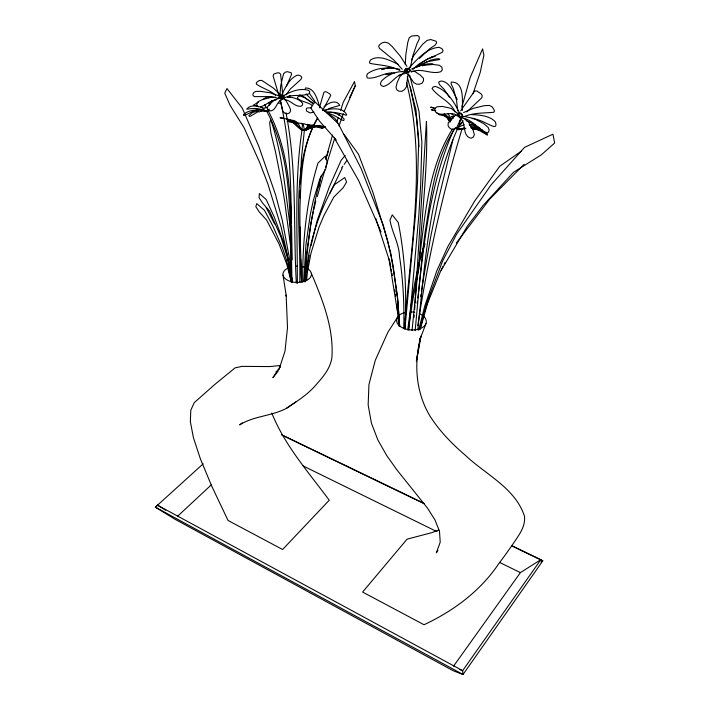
<?xml version="1.0" encoding="UTF-8"?>
<svg xmlns="http://www.w3.org/2000/svg" width="710" height="710" viewBox="0 0 710 710"><rect width="100%" height="100%" fill="white"/><g stroke="black" fill="none" stroke-linecap="round" stroke-linejoin="round"><path stroke-width="1.06" d="M299.744 282.42C301.138 228.043 289.875 167.498 317.503 117.878M302.655 281.994C302.575 241.915 306.108 201.525 317.991 163.078L325.393 156.005L327.257 162.226L325.757 168.971L319.846 178.805L313.385 200.211L310.377 213.967L305.948 244.71L303.782 281.204M297.321 283.459C297.552 232.241 294.286 180.713 302.052 129.841C306.525 132.548 305.806 126.123 309.063 124.809L309.791 125.12C303.56 125.395 302.646 119.484 301.972 129.735L304.803 130.391L312.001 126.912L313.953 126.62M299.939 197.948L300.082 190.44M300.197 184.014L301.466 157.94L304.377 130.418M403.706 328.721C404.478 304.519 403.085 280.237 399.508 256.292C399.011 243.344 391.982 232.365 389.976 220.038L392.248 214.873L398.23 222.452C405.277 257.384 406.892 293.177 404.798 328.703M462.237 110.556C462.308 101.699 464.766 81.304 451.232 82.138L451.072 83.86L453.264 88.448L456.521 100.012L457.666 110.893M405.277 64.566L405.809 54.927L407.691 42.742L409.12 37.949L411.587 36.024L417.489 35.535L419.086 36.521L419.326 38.988L416.992 43.7L412.98 55.38L410.371 67.521M408.72 330.168L418.829 215.281L420.657 184.76L421.891 142.071L418.98 111.364L409.643 75.136M419.131 265.212L419.282 263.019M419.512 259.718C421.642 213.657 428.254 167.666 426.435 121.499L415.11 303.01M414.108 317.246L414.258 315.062M414.649 309.578L414.959 305.202M304.288 281.826L306.676 253.159L310.829 223.446L313.412 211.615M404.505 327.754L404.966 322.287M405.144 320.103L405.419 316.829C411.596 239.101 426.151 159.475 406.484 82.529M305.486 281.808C307.315 247.719 317.565 214.5 334.295 184.804L344.732 177.535L346.604 181.991L343.17 187.751L333.851 196.998L323.911 215.591L318.932 227.369L310.927 253.364L307.465 272.036L306.56 280.707M304.625 281.071C307.43 245.465 311.575 209.707 321.417 175.272M404.895 329.227L415.634 213.186L417.498 182.816L418.731 140.278L415.962 109.73L407.203 76.662M417.977 271.025L412.048 330.532M418.172 268.859L418.465 265.611C425.059 219.399 427.029 169.752 452.412 129.113M415.11 330.665C418.367 297.818 420.622 264.874 425.121 232.17C431.032 196.599 434.733 158.854 455.146 128.066M417.773 329.857C425.343 262.07 428.938 191.966 457.524 128.936L455.669 127.924M268.451 97.865L268.593 96.516L267.812 96.551L262.851 99.418M418.572 291.606C424.766 236.226 431.112 179.754 454.347 128.439M305.779 279.953L306.409 274.522M306.658 272.356L307.039 269.099M307.288 266.924L309.267 255.28M407.735 330.017C411.383 300.907 415.607 271.477 424.899 243.716L423.071 248.553L421.225 257.038M305.841 280.592L306.498 275.187M306.889 271.939L307.155 269.773M307.412 267.617L307.812 264.368M417.143 303.365L417.4 301.226M417.791 298.022L418.305 293.745M408.472 329.413L412.421 302.087L419.388 265.513M420.675 296.443L420.986 294.251M421.465 290.967L421.935 287.692M417.764 325.615C427.846 259.221 442.57 193.493 461.953 129.193M420.364 338.004C413.797 364.15 415.909 392.772 430.047 416.14C439.579 431.139 452.021 443.91 465.485 455.403C485.729 474.635 515.424 488.125 524.495 516.294C525.515 525.595 520.261 533.201 515.318 540.541C509.878 548.573 504.251 556.462 498.393 564.202C480.102 591.253 453.406 610.946 424.039 624.747L362.606 592.06L407.07 539.165L431.875 532.624L438.815 530.006M420.373 337.933L416.388 361.452L420.995 336.052L420.214 338.688L426.009 323.529M422.095 286.591L430.686 236.82L437.884 201.826L452.9 139.923M310.989 245.82L317.104 220.695L329.396 186.677L341.111 160.362L345.149 155.472M313.882 209.468L315.755 200.868M318.808 186.89L320.68 178.281M406.919 71.151L407.584 68.284M405.925 72.908L406.368 71.035L409.084 69.083M284.08 95.442L283.228 98.672C291.207 93.241 301.439 97.208 309.498 93.498L309.693 91.767L308.673 90.392C300.428 87.756 291.242 91.244 284.08 95.442L283.885 96.205L279.944 95.717L280.716 85.608L283.592 73.698L285.429 72.118L287.443 71.692L291.18 72.757L291.57 74.337L286.423 86.318M418.625 330.212L424.784 306.037L436.987 270.35L447.939 246.423L474.688 201.001L499.778 166.229L521.291 151.195M325.686 159.333L332.546 135.086M420.222 327.86L425.902 307.048L428.645 299.78M419.734 329.2L427.26 301.661L442.596 261.04L456.495 234.362L491.151 184.786L524.575 147.352L552.948 134.19L554.652 143.012L541.393 154.798L513.508 172.299L483.093 205.483L467.26 226.321L440.484 271.486L427.651 303.055L420.214 329.262M459.166 116.635L460.053 113.467M461.837 107.139L470.153 77.603L482.596 48.883L483.9 55.185L480.146 72.713L473.002 93.667M317.272 196.572L325.02 169.406M325.615 167.311L334.703 138.255M270.048 104.512L271.894 100.616M459.459 116.83L462.281 115.765L456.45 128.137L454.063 129.211L451.258 129.167L449.084 127.489L448.037 125.395L448.285 122.75L454.941 115.57L456.503 115.082M319.615 107.05L323.929 92.291L325.18 91.643L326.662 92.007L330.052 94.111L330.709 95.504L322.677 110.361M326.68 156.466L328.322 151.301M305.247 88.652L305.469 87.969C315.16 87.703 317.583 100.758 320.015 107.956M336.93 121.676L338.279 117.549M338.954 115.481L339.628 113.422M340.64 110.325L343.338 102.071L354.521 81.552L355.266 85.812L344.128 111.559M270.741 119.582L269.631 122.892L270.918 133.045L275.604 152.33L281.453 182.079L284.479 200.087L290.727 246.938M339.016 125.918L343.338 113.573M461.873 117.674L462.592 115.703M269.267 109.242C269.347 113.76 263.481 108.266 260.437 110.813M349.56 97.652L355.266 85.812M329.848 193.502L342.176 168.101M317.681 118.419C301.75 144.449 301.226 175.645 300.028 205.217C299.451 230.741 301.12 256.221 301.457 281.737M441.07 270.208L443.12 266.286M444.14 264.324L445.161 262.363M411.498 59.853L413.983 55.238L422.53 44.393L427.118 40.417L430.748 39.538L436.224 41.322L436.677 42.849L434.973 45.262L429.594 48.821L419.477 58.389M460.382 124.951L463.026 120.638M408.694 74.035L407.842 75.597L406.386 86.886L404.567 89.504L401.949 91.306L398.993 91.226L396.97 89.984L396.002 87.348L397.147 82.529L400.325 75.686L403.537 73.219M437.892 550.383L436.348 552.833L440.218 542.191L439.481 531.222L434.955 519.897L427.526 508.165L396.739 469.665L386.568 455.314L377.853 439.898L371.428 423.187L368.153 404.886L368.934 384.634L375.253 360.396L387.837 332.36L396.899 318.204M460.621 110.787L474.679 91.066L476.88 90.951L481.176 93.924L482.214 95.628L481.841 97.705L466.772 111.958M408.197 72.864L409.821 70.521L408.578 68.355C416.974 59.755 426.488 47.916 439.339 47.33L442.01 48.812L443.075 50.481L442.419 52.158C432.408 57.492 420.773 60.696 412.829 69.536M286.13 94.82L290.195 89.123L300.889 79.44L301.732 77.718L301.217 76.458L299.514 75.367L297.454 75.136C289.103 78.402 285.269 87.978 281.4 95.451L284.044 97.048L281.87 99.107M453.566 666.14L520.394 572.615L540.842 559.675L542.795 560.865L463.026 674.5L453.113 670.702L174.971 519.25L155.348 507.162L157.496 505.174L462.636 670.675L463.026 674.5L155.348 507.162L203.229 463.781M341.696 167.791L342.93 166.069M344.164 164.347L346.631 160.904M456.317 243.06L489.838 198.951L524.131 164.321M416.85 66.953L418.217 65.249L427.873 58.735M279.03 97.767L281.08 95.309M278.009 371.294L272.871 377.684L280.477 366.165L279.438 368.179L284.985 351.175L287.506 327.621L286.139 295.023L286.299 296.256L283.024 275.081A14.253 8.165 0 0 1 291.224 266.845M306.365 128.936L308.53 126.593L312.24 124.969L313.891 125.191L312.791 125.75L309.871 124.987M177.544 516.303L211.314 484.868M459.166 125.244L461.731 123.149M275.959 371.862L279.42 369.12M324.053 106.819C328.18 103.048 336.167 98.903 339.806 105.382L329.742 108.257L324.337 111.186M242.208 422.894L239.669 424.873C253.887 415.865 271.699 416.193 286.476 408.33C295.884 401.949 305.673 395.905 313.554 387.598C321.488 378.634 330.372 369.617 331.943 357.121C333.824 327.842 322.509 299.78 311.353 273.279L310.43 271.22A14.253 8.165 0 0 0 301.147 266.41M286.476 408.33L295.955 401.851M281.861 99.666C276.403 101.654 276.58 109.881 270.767 110.938L268.868 110.538L267.59 108.976L267.466 107.05L269.623 104.184L274.504 100.048L279.314 98.228L282.775 99.072M540.984 562.009L542.795 560.865L511.848 545.946M404.478 70.272L407.158 68.586M307.111 128.013L308.992 126.912L313.847 126.389M460.311 128.945L458.953 129.726L457.338 128.847M419.157 66.145L430.508 60.199L436.508 58.815L439.011 58.77L439.854 59.471L427.083 61.717L416.521 67.015M391.902 73.103L389.293 74.435L385.876 74.337M305.247 129.974L311.317 126.912L313.438 126.637M305.327 130.569C310.332 127.693 317.033 125.066 322.553 127.933L322.278 128.457L317.672 127.099M463.213 116.28L461.225 117.221L458.509 116.52M313.953 112.1L310.119 112.899L306.72 111.15L306.241 109.411L306.853 108.089L311.69 107.627M258.449 102.133L253.301 105.186L257.632 105.932M464.145 124.712L455.793 128.315L458.891 129.646L464.695 127.844M463.559 112.544L473.153 108.399L484.406 105.657L489.376 105.426L492.057 106.793L493.681 109.056L494.426 110.964L493.894 112.242C484.016 113.28 473.428 112.499 463.887 116.742M406.812 72.739L410.265 71.293M422.441 65.861L427.145 63.918L432.106 63.651L433.357 64.361M411.649 68.959L420.79 65.497L433.047 64.468L439.428 65.276L441.833 67.184L442.339 69.775L440.919 71.639C431.369 75.003 420.906 67.193 411.205 72.083M269.383 110.485L267.013 111.372L263.392 109.73M258.458 111.47L250.497 116.174L249.396 116.422L248.882 115.597L252.44 112.535L258.396 110.893M381.802 69.136L390.225 67.592L393.358 68.426M428.92 58.397L435.115 56.365L431.751 56.614M281.613 98.788L283.885 98.131L286.139 100.767L288.97 105.994L290.541 109.562L290.257 111.825L289.023 113.209L286.946 113.884L284.692 113.121L282.944 111.497L280.335 100.261M458.163 113.671L460.932 112.943M405.179 73.627C395.71 73.92 391.893 84.561 383.356 86.513L381.172 85.493L380.391 83.771L381.385 81.189C386.897 75.384 394.485 71.666 402.543 71.63M258.511 110.458C257.082 107.476 241.276 118.863 243.628 114.408C247.896 110.565 254.269 109.801 259.771 109.979M278.799 103.278L280.867 102.817M289.085 95.877L290.195 95.637M322.615 110.503C329.919 108.834 342.859 106.331 346.684 114.869L346.311 115.233C340.285 113.564 334.011 111.479 327.647 112.579M279.172 96.365L282.908 95.637L280.592 74.142L279.296 72.944L277.415 72.819L273.811 74.044L273.101 75.881L278.844 95.326M301.803 124.259L302.495 124.135M465.875 128.474L458.722 129.619L457.879 129.158M276.03 99.959C269.356 100.048 264.91 107.308 258.369 106.811L257.047 105.754L256.718 103.802L257.81 101.894L261.786 99.835L270.448 97.394L275.666 97.208M469.425 125.004L472.558 124.516L475.434 125.448L469.017 121.703L466.931 121.259M315.906 126.327L319.802 125.75L325.224 126.717M268.7 110.911L260.437 110.707M261.52 109.446L258.626 109.846L257.242 111.177L259.257 112.002L262.505 110.29L264.67 107.849L267.04 107.583M464.997 128.164L457.497 129.149L465.085 128.616M316.607 126.238L318.719 125.972L325.579 127.25M279.811 365.543L269.96 366.564L241.95 366.378L235.054 367.878L214.828 384.447L194.265 402.641L190.795 410.22L190.351 421.598L193.395 437.564L200.389 458.873L211.793 486.261L228.061 520.474L282.607 549.496L329.227 500.23C308.646 472.336 284.79 445.569 271.788 413.06M381.802 69.198L384.465 68.968M404.336 72.597L408.507 72.5M471.467 114.594C479.614 115.002 489.829 115.508 495.5 122.067L496.024 124.703L495.527 126.238L494.045 126.637C486.758 124.108 480.12 119.182 472.159 118.552M287.923 97.483L289.946 97.456M287.346 96.915C292.76 97.119 299.327 98.841 302.673 103.367L302.504 104.92L301.164 106.243C294.597 107.166 290.505 99.648 283.938 99.542M289.094 121.978L291.011 122.022M325.837 111.852C332.333 111.701 339.469 113.831 343.924 118.756L344.155 119.901L343.462 120.602C338.004 118.321 333.363 113.786 327.159 113.44M469.168 124.862L472.185 124.96L482.401 130.116M394.325 73.05C384.891 71.737 376.38 79.316 367.327 78.002L366.635 75.926L367.496 73.76C376.495 67.051 389.186 67.37 399.792 69.287M470.668 126.753L478.07 127.134L479.729 127.809M287.719 119.502L294.384 120.585L298.466 123.46M410.016 69.198L405.596 68.879L403.91 72.136L401.949 71.337M411.72 71.222L414.853 71.506L420.444 75.225L423.488 78.375L423.471 80.922L421.926 83.318L419.184 84.295L416.53 84.117L413.832 82.635L407.975 74.275L406.626 73.494M260.517 110.645L267.51 111.319L264.484 110.698M287.071 121.374C294.375 120.238 297.046 129.273 303.205 129.957L302.735 129.229M301.067 129.708C297.286 125.262 292.937 120.07 286.707 119.005M434.547 110.662L431.298 109.739L435.78 110.671M263.854 110.449L265.895 110.68M283.698 118.153L280.015 117.771L287.026 119.04L294.801 123.141L301.191 129.646L304.395 130.258L303.525 125.448L302.016 123.336L295.901 123.096L294.33 121.845L295.875 121.987L298.839 124.605L301.013 129.255M470.872 127.196L477.865 128.155L482.161 130.249M258.573 106.571C254.393 105.364 249.494 105.55 246.601 109.154C251.127 108.807 256.896 107.467 261.582 109.713M457.897 113.076L461.748 113.698L462.884 117.026M279.474 97.093L282.669 97.643M470.996 128.004L480.351 129.717L483.102 131.173M471.644 128.519L480.235 130.161L484.93 132.495L487.388 135.086L478.434 129.957L472.292 128.634M465.307 116.715L473.703 118.455L483.812 123.682L488.134 127.365L489.137 129.957L488.489 132.158L486.936 132.859C477.83 129.087 471.999 118.668 461.074 117.958M459.769 120.363L460.249 120.46L459.823 123.442L458.012 129.406L455.855 128.253M452.731 116.848L451.427 116.555L453.264 118.215M307.128 124.312L308.406 124.605M278.986 98.504L271.06 96.64L254.42 96.596L253.168 95.708L252.884 94.306L253.718 92.566L255.795 91.43L260.464 91.333L270.27 92.841L278.427 95.708M399.1 75.1L401.106 75.793M435.319 108.665L430.553 107.308L431.218 106.997L435.159 108.488M459.725 669.583L462.636 670.675L540.842 559.675L511.901 545.724M406.422 72.748L404.682 72.056L404.194 70.627M399.987 70.538C390.722 65.382 379.877 65.329 369.919 63.376L369.475 62.143L370.425 60.075C378.812 54.191 390.296 60.625 398.399 64.459M260.588 106.864L263.383 108.089M281.355 434.609L424.074 503.39M282.225 435.248L423.994 503.594M299.78 94.874L304.324 97.084L312.293 103.243M303.001 465.875L437.014 531.675M499.547 562.382L520.394 572.615M408.818 71.932L405.508 70.263L406.076 72.393M312.382 105.621C308.078 101.947 301.883 102.142 297.703 98.521L297.472 97.394L298.599 96.32L300.729 96.196L305.025 97.865L312.808 103.065M293.549 122.36L296.034 123.753M287.639 119.182L295.271 123.46L301.457 129.69M407.948 68.772L410.788 70.45M459.547 117.194L454.444 114.097C448.285 112.34 441.673 116.289 436.029 112.544L434.742 110.183L434.99 108.222L437.12 106.766L442.365 106.447L451.116 108.355L456.841 112.908M157.496 505.174L165.741 510.259M485.569 132.539L487.096 133.755L485.125 132.433M260.694 106.944L262.425 108.115M451.489 113.849L452.882 114.789L453.832 116.6M275.64 95.317C270.066 90.188 262.301 88.359 256.372 84.117L256.363 82.857L257.526 81.579L259.407 80.478L261.848 80.434L273.474 88.173L280.317 94.59M461.207 117.682L457.604 115.073L459.326 112.695C454.267 102.089 447.167 90.312 435.434 86.442L433.26 86.904L432.079 88.51C438.168 97.323 450.557 101.166 455.03 111.896M442.916 114.763L447.14 117.851L450.042 122.04M329.067 114.124L334.845 118.366L337.268 121.463L337.738 123.194M443.714 114.931L448.684 118.632L450.255 121.419M463.799 118.313L468.6 122.076L473.002 129.797L474.369 134.687L473.384 137.03L471.138 138.246C461.633 136.222 466.825 122.919 459.973 118.073M444.531 115.118L449.705 119.209M443.706 114.576L446.927 117.274L449.971 121.8M278.799 97.101L281.24 99.143M460.728 113.529L462.387 114.931M444.265 113.822L447.495 116.555M451.817 119.777L448.09 116.529L439.153 114.763L436.916 112.899M306.108 93.986L314.858 102.817M264.386 104.805L265.806 106.154M402.188 69.287L393.81 60.022L379.335 48.218L378.652 46.114L379.877 44.473L382.273 42.786L384.962 42.165L388.281 43.053L392.16 46.505L400.183 55.975L406.963 66.358M336.247 140.03L319.642 121.286L310.785 108L314.858 101.796L338.333 123.7L361.133 168.518L383.214 224.972L390.926 253.923L397.485 296.283L399.677 326.023M343.968 134.243L358.514 154.283L373.016 192.623L387.775 241.134L393.162 265.886L397.928 301.75L399.597 325.899M309.453 93.356L314.716 101.086M449.483 97.288L444.14 89.371L439.747 84.898L438.665 82.706L439.179 81.641L441.354 80.993C450.344 82.138 453.149 92.859 457.24 99.4M447.877 113.529L450.85 118.091L451.418 120.079M457.24 113.236L459.086 116.404M334.259 137.838L358.656 180.562L381.03 231.842M266.197 207.542L274.655 224.023M264.644 104.432L266.206 107.911M266.614 111.035C294.597 163.185 289.281 223.996 291.082 281.116M267.714 109.926C286.725 144.68 290.159 184.591 291.464 223.428M456.344 128.075L456.583 128.652M300.419 127.862L301.209 129.752M283.024 275.081L283.885 277.166A14.253 8.165 0 0 0 298.795 282.367L302.433 281.852A14.253 8.165 0 0 0 311.353 273.279M406.022 68.16L407.158 71.213M271.069 120.593C282.837 155.951 285.624 193.608 290.692 230.359M375.688 218.236L389.781 261.795L390.775 267.084M280.21 100.332C294.508 159.821 290.133 221.76 292.05 282.447M285.97 112.73C297.108 168.723 293.186 226.33 296.318 283.068M268.921 102.613L269.543 105.444M279.438 96.072L279.98 98.743M410.38 86.895L416.584 118.818L418.953 146.846M291.393 282.642L286.796 264.226L279.11 244.071L266.632 220.082L259.097 211.731L255.813 206.619L256.754 203.619L264.448 210.275L273.057 226.446L282.518 248.154L286.45 259.895L291.579 282.065M391.166 269.205L391.565 271.318M391.955 273.439L392.355 275.551M388.938 258.68L397.742 313.128M292.378 281.746L287.071 254.624L283.29 241.302L274.317 217.198L266.197 199.546L259.416 193.528L259.026 197.629L262.558 203.024L269.587 211.154L281.018 237.229L288.118 259.807L292.644 282.482M290.878 277.947L287.63 256.532L281.302 227.697L267.803 183.775L259.718 162.599L244.062 127.702L230.111 105.364L224.768 93.152L226.978 88.555L242.27 108.106L258.751 146.198L275.64 194.993L282.216 220.002L289.068 256.204L291.215 272.303M394.884 289.786L395.186 291.925M395.488 294.064L395.789 296.203M396.881 304.341L398.816 326.032M397.467 301.147L397.635 303.356M397.973 307.776L398.39 313.296M398.647 316.607L399.064 322.136M301.404 279.633L301.502 281.852M291.553 225.549L292.165 259.869M300.676 259.159L301.351 278.524M300.419 250.621L299.984 226.978M406.182 312.276A14.954 8.999 3.9 0 0 396.491 320.521L397.103 322.873A14.954 8.999 3.9 0 0 411.951 329.981L415.829 329.76A14.954 8.999 3.9 0 0 426.337 321.204L425.663 318.852A14.954 8.999 3.9 0 0 419.202 313.598M410.904 311.921A14.954 8.999 3.9 0 1 414.746 312.302M295.653 266.135A14.253 8.165 0 0 1 297.499 266.09M309.462 126.655L303.472 130.081L305.14 130.498L311.814 127.188L318.755 126.513L323.547 127.827L315.906 125.626L309.462 126.655"/></g></svg>
